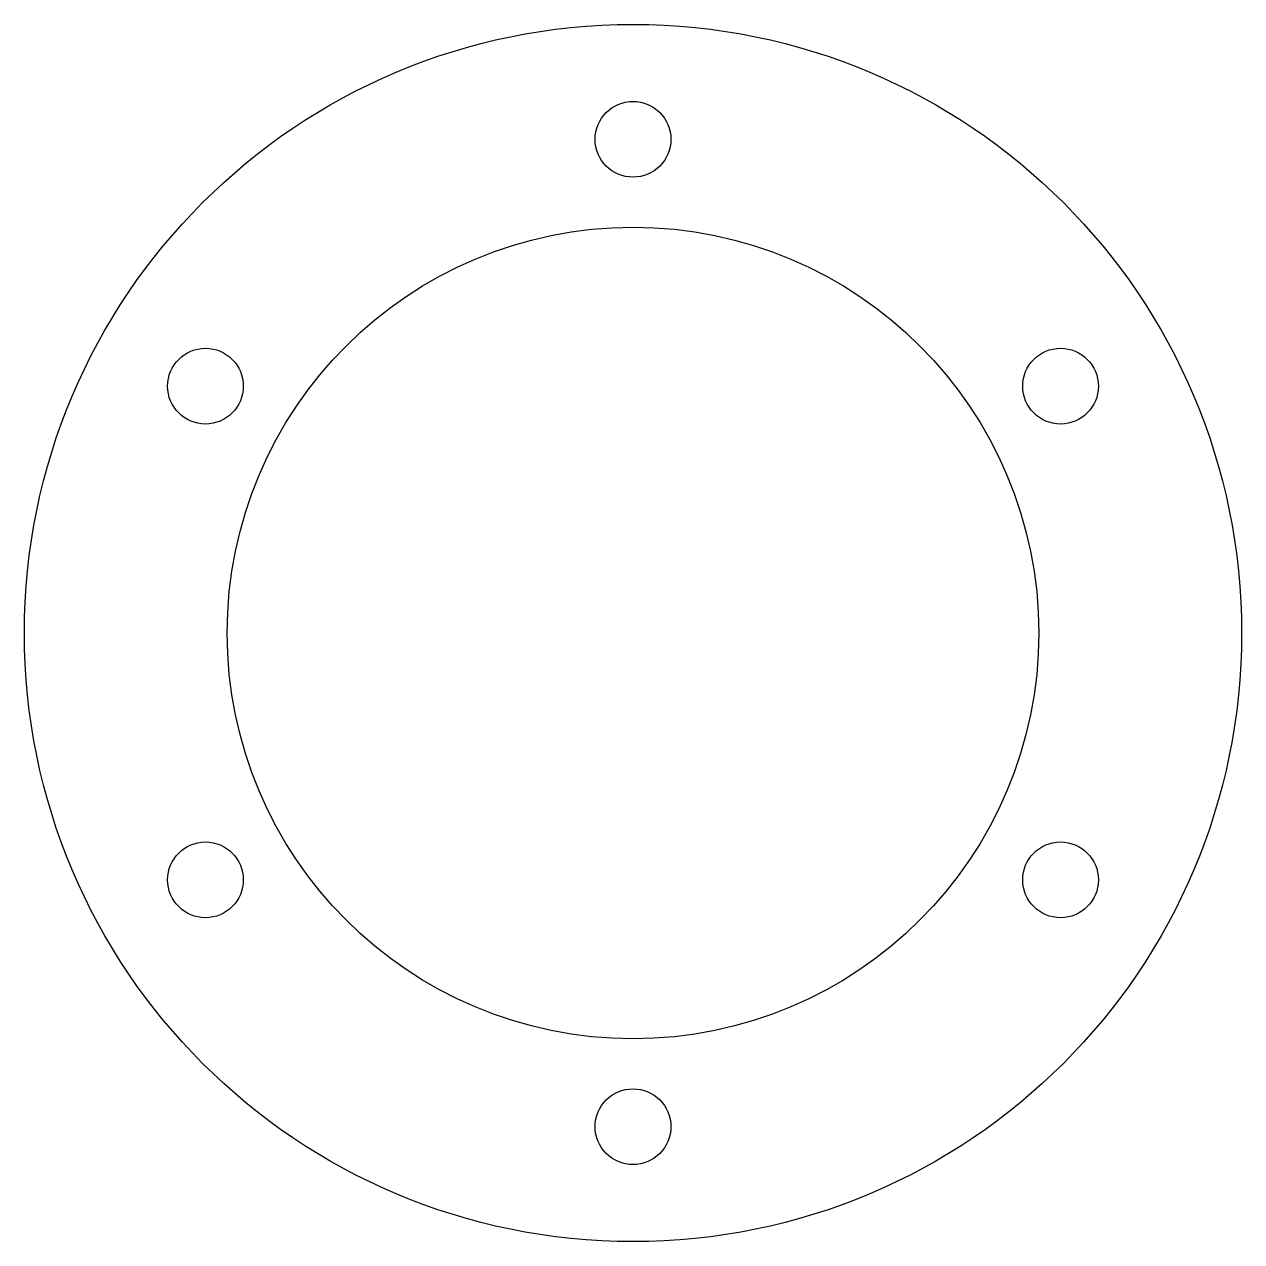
# Model space of a CAD drawing. Header units: millimetres. Extents: x -22.5 to 22.5, y -22.5 to 22.5.
import ezdxf

# ---------------------------------------------------------------- set-up
doc = ezdxf.new("R2010")
doc.units = ezdxf.units.MM

msp = doc.modelspace()

# ---------------------------------------------------------------- linework, layer by layer
for centre, radius in [((0, 0), 22.5), ((0, 18.25), 1.4), ((0, 0), 15), ((-15.805, 9.125), 1.4), ((15.805, 9.125), 1.4), ((-15.805, -9.125), 1.4), ((15.805, -9.125), 1.4), ((0, -18.25), 1.4)]:
    msp.add_circle(centre, radius)

doc.saveas('drawing.dxf')
